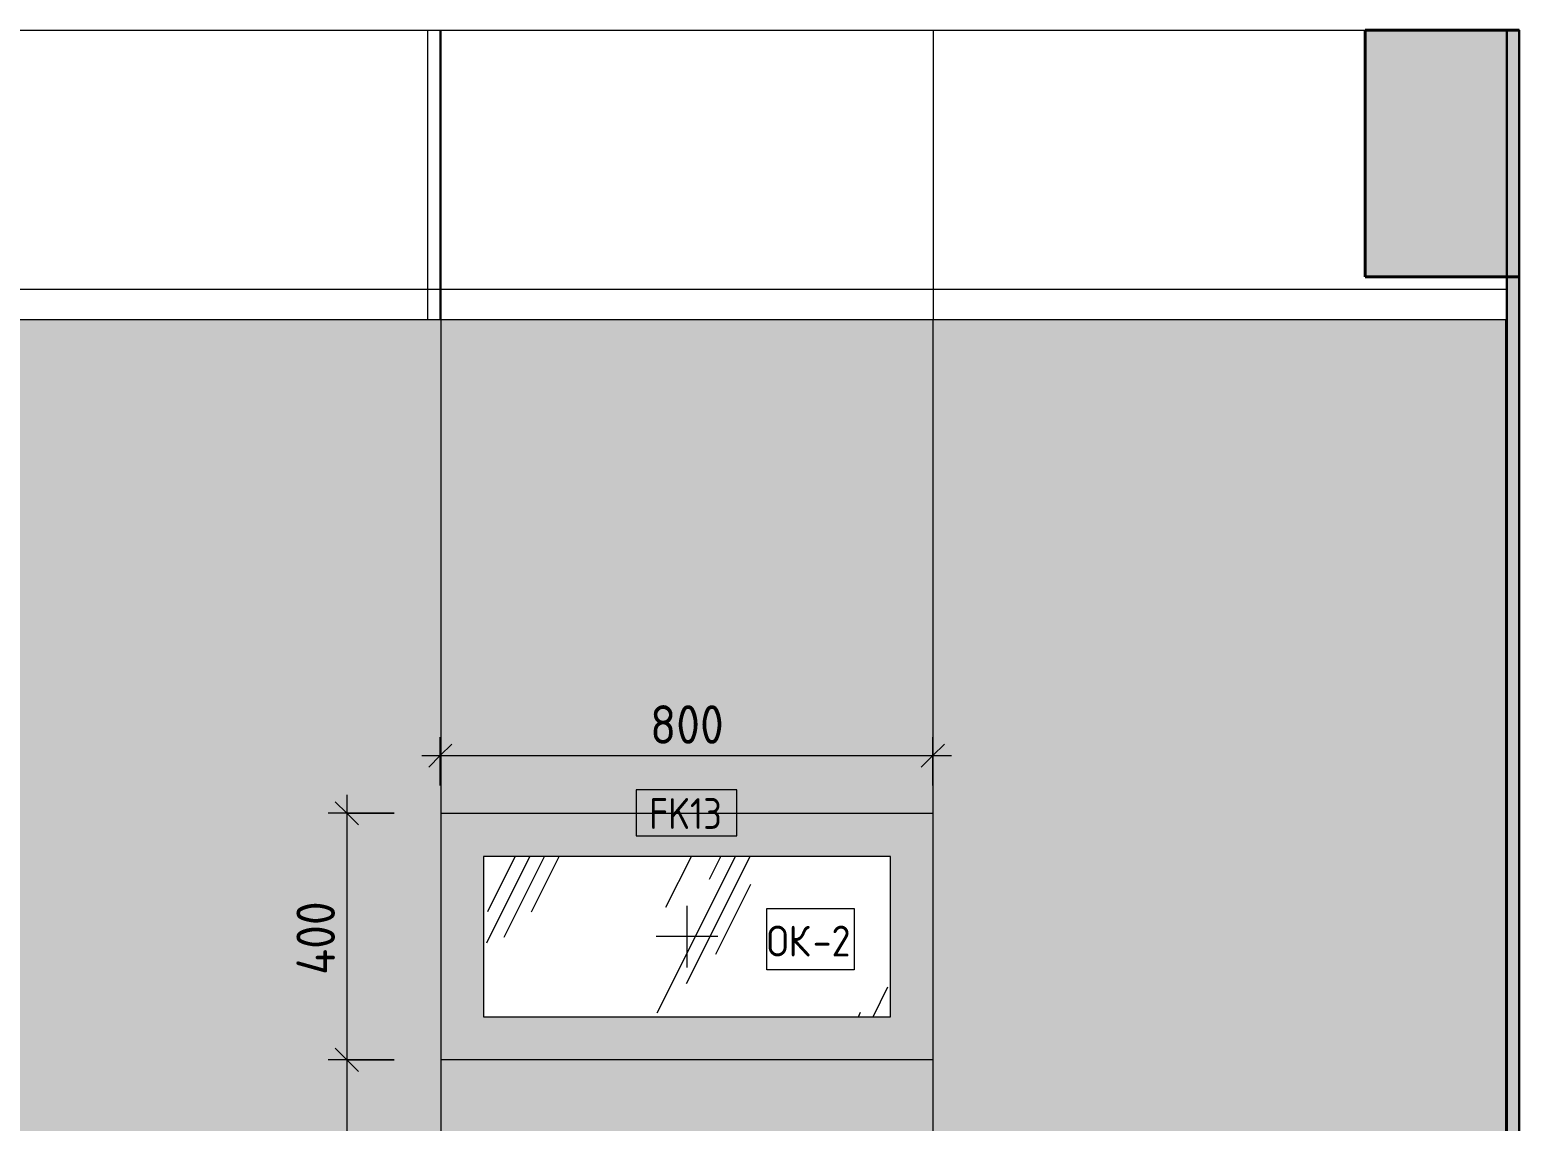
# Model space of a CAD drawing. Header units: millimetres. Extents: x 1401 to 56953, y -2645 to 12445.
# Drawn here: x 39797 to 42213, y 10501 to 12270 of the extents above; entities that cross this region are included whole.
import ezdxf

# ---------------------------------------------------------------- set-up
doc = ezdxf.new("R2010")
doc.units = ezdxf.units.MM
for name, color, linetype, lineweight in [('A-ANNO-DIMS', 7, 'Continuous', 9), ('A-ANNO-DIMS-25', 7, 'Continuous', 9), ('A-CLNG', 7, 'Continuous', 9), ('A-DETL', 7, 'Continuous', 9), ('A-FLOR', 7, 'Continuous', 9), ('A-GLAZ', 7, 'Continuous', 9), ('A-GLAZ-IDEN', 7, 'Continuous', 9), ('A-WALL-IDEN', 7, 'Continuous', 9), ('A-WALL-PATT', 7, 'Continuous', 9), ('I-WALL', 7, 'Continuous', 9)]:
    doc.layers.add(name, color=color, linetype=linetype, lineweight=lineweight)
for name, color, linetype, lineweight, true_color in [('A-FLOR-1', 7, 'Continuous', 9, 0x787878), ('A-FLOR-FNSH-2', 7, 'Continuous', 40, 0x3c3c3c), ('A-WALL-4', 7, 'Continuous', 30, 0x3c3c3c), ('A-WALL-5', 7, 'Continuous', 30, 0x7c7c7c), ('A-WALL-FNSH-3', 7, 'Continuous', 30, 0x3c3c3c), ('A-WALL-FNSH-5', 7, 'Continuous', 30, 0x7c7c7c), ('I-WALL-1', 7, 'Continuous', 9, 0x787878)]:
    doc.layers.add(name, color=color, linetype=linetype, lineweight=lineweight, true_color=true_color)
doc.styles.add('GOST Common_2', font='GOST_Common.ttf', dxfattribs={"width": 0.9, "height": 50})
doc.styles.add('ISOCPEUR_2', font='isocpeur.ttf', dxfattribs={"width": 0.9, "height": 62.5})
doc.styles.add('ISOCPEUR_3', font='isocpeur.ttf', dxfattribs={"width": 0.9, "height": 50})
doc.dimstyles.new('ISO-2_5_0_9К_БОЛЬШОЙ_1', dxfattribs={"dimscale": 304.8, "dimtxt": 62.248823, "dimasz": 0.123031, "dimexe": 0.098425, "dimexo": 0.246063, "dimgap": 0, "dimtad": 1, "dimdec": 0, "dimrnd": 10, "dimzin": 0, "dimdsep": 46, "dimtxsty": 'ISOCPEUR_2', "dimblk1": 'OBLIQUE', "dimblk2": 'OBLIQUE', "dimsah": 1, "dimcen": 0.09, "dimdle": 0.098425, "dimazin": 0, "dimtfac": 1, "dimtdec": 4, "dimtix": 1, "dimtmove": 0, "dimatfit": 3, "dimfxl": 1, "dimtvp": 1, "dimtolj": 1, "dimtzin": 0, "dimarcsym": 2})

# ---------------------------------------------------------------- blocks, each defined once
blk = doc.blocks.new('120_Окно_СКБ_1Ст - 120_Окно_СКБ_1Ст 400х800 EI30-24230873-Развертка 01-1')
at = {"layer": 'A-GLAZ'}
h = blk.add_hatch(color=256, dxfattribs=at)
h.paths.add_polyline_path([(11325.1, 10600), (11459, 10600), (11459, 11000), (10661, 10999.8), (10661, 10600), (10782.6, 10600)])
h.paths.add_polyline_path([(10730, 10670), (10730, 10930), (11390, 10930), (11390, 10670), (10782.6, 10670)])
h = blk.add_hatch(dxfattribs=at)
h.set_pattern_fill('FP_9', color=256, style=0, pattern_type=2)
h.set_pattern_definition([(63.435, (63.5, 31.75), (-255.583, 766.747), [317.5, -190.5, 317.5, -190.5, -403.903]), (63.435, (63.5, 31.75), (-255.583, 766.747), [-1016, 127, -276.903]), (63.435, (47.6, 47.6), (-255.583, 766.747), [254, -317.5, 190.5, -190.5, -467.403]), (63.435, (47.6, 47.6), (-255.583, 766.747), [-952.5, 222.25, -245.153]), (63.435, (47.6, 95.25), (-255.583, 766.747), [190.5, -381, 127, -190.5, -530.903]), (63.435, (47.6, 95.25), (-255.583, 766.747), [-889, 285.75, -245.153]), (63.435, (95.25, 47.6), (-255.583, 766.747), [190.5, -381, 158.75, -6404.65]), (63.435, (142.9, 95.25), (-255.583, 766.747), [95.25, -476.25, 63.5, -6499.9]), (63.435, (63.5, 174.6), (-255.583, 766.747), [63.5, -476.25, 63.5, -254, -562.653]), (63.435, (63.5, 174.6), (-255.583, 766.747), [-857.25, 158.75, -403.903]), (63.435, (349.25, 127), (-255.583, 766.747), [317.5, -476.25, 381, -251.503]), (63.435, (349.25, 79.4), (-255.583, 766.747), [444.5, -317.5, 476.25, -188.003]), (63.435, (381, 95.25), (-255.583, 766.747), [508, -254, 381, -276.903]), (63.435, (428.6, 142.9), (-255.583, 766.747), [317.5, -444.5, 254, -403.903]), (63.435, (381, 238.1), (-255.583, 766.747), [158.75, -635, 190.5, -435.653]), (63.435, (476.25, 190.5), (-255.583, 766.747), [127, -635, 127, -530.903])])
h.paths.add_polyline_path([(10782.6, 10670), (11390, 10670), (11390, 10930), (10730, 10930), (10730, 10670)])
for p, q in [((10661, 11000), (11459, 11000)), ((10730, 10930), (10730, 10670)), ((11390, 10930), (10730, 10930)), ((11390, 10670), (11390, 10930)), ((11060, 10850), (11060, 10750)), ((11110, 10800), (11010, 10800)), ((10730, 10670), (11390, 10670)), ((11459, 10600), (10661, 10600))]:
    blk.add_line(p, q, dxfattribs=at)
blk = doc.blocks.new('М_стена_0001 - Типоразмер_без рамки-25382661-Развертка 01-1')
at = {"layer": 'A-WALL-IDEN'}
for p, q in [((6839.5, 10138.1), (6676.2, 10138.1)), ((6676.2, 10138.1), (6676.2, 10063.1)), ((6839.5, 10063.1), (6839.5, 10138.1)), ((6676.2, 10063.1), (6839.5, 10063.1))]:
    blk.add_line(p, q, dxfattribs=at)
blk = doc.blocks.new('DIMBLOCK52-Развертка 01-1')
at = {"layer": 'A-ANNO-DIMS-25'}
for p, q in [((40462.4, 11045), (40462.4, 11123.5)), ((41261.4, 11045), (41261.4, 11123.5)), ((40432.4, 11093.5), (41291.4, 11093.5)), ((40462.4, 11093.5), (40462.4, 11045)), ((41261.4, 11093.5), (41261.4, 11045))]:
    blk.add_line(p, q, dxfattribs=at)
at = {"layer": 'A-ANNO-DIMS-25', "lineweight": 20}
for p, q in [((40462.4, 11093.5), (40443.7, 11074.7)), ((40462.4, 11093.5), (40481.2, 11112.2)), ((41261.4, 11093.5), (41242.7, 11074.7)), ((41261.4, 11093.5), (41280.2, 11112.2))]:
    blk.add_line(p, q, dxfattribs=at)
at = {"layer": 'A-ANNO-DIMS-25', "color": 0, "insert": (40802.7, 11175.1), "char_height": 62.5, "width": 142.215, "attachment_point": 1, "line_spacing_factor": 1.149209, "style": 'ISOCPEUR_2'}
blk.add_mtext('800', dxfattribs=at)
blk = doc.blocks.new('_Oblique')
at = {"color": 0, "linetype": 'ByBlock', "lineweight": -2}
blk.add_line((-0.5, -0.5), (0.5, 0.5), dxfattribs=at)
blk = doc.blocks.new('DIMBLOCK53-Развертка 01-1')
at = {"layer": 'A-ANNO-DIMS-25', "lineweight": 20}
for p, q in [((40310.7, 11000), (40292, 11018.7)), ((40310.7, 11000), (40329.5, 10981.2)), ((40310.7, 10600), (40292, 10618.8)), ((40310.7, 10600), (40329.5, 10581.2))]:
    blk.add_line(p, q, dxfattribs=at)
at = {"layer": 'A-ANNO-DIMS-25'}
for p, q in [((40310.7, 11030), (40310.7, 10600)), ((40387.4, 11000), (40280.7, 11000)), ((40310.7, 11000), (40387.4, 11000)), ((40387.4, 10600), (40280.7, 10600)), ((40310.7, 10600), (40387.4, 10600))]:
    blk.add_line(p, q, dxfattribs=at)
at = {"layer": 'A-ANNO-DIMS-25', "color": 0, "insert": (40229.1, 10737.8), "char_height": 62.5, "width": 149.397, "attachment_point": 1, "rotation": 90, "line_spacing_factor": 1.149209, "style": 'ISOCPEUR_2'}
blk.add_mtext('400', dxfattribs=at)
blk = doc.blocks.new('DIMBLOCK54-Развертка 01-1')
at = {"layer": 'A-ANNO-DIMS-25', "lineweight": 20}
for p, q in [((40310.7, 10600), (40292, 10618.8)), ((40310.7, 10600), (40329.5, 10581.2)), ((40310.7, 8400), (40292, 8418.7)), ((40310.7, 8400), (40329.5, 8381.2))]:
    blk.add_line(p, q, dxfattribs=at)
at = {"layer": 'A-ANNO-DIMS-25'}
for p, q in [((40387.4, 10600), (40280.7, 10600)), ((40310.7, 10600), (40310.7, 8370)), ((40310.7, 10600), (40387.4, 10600)), ((40262.2, 8400), (40340.7, 8400)), ((40310.7, 8400), (40262.2, 8400))]:
    blk.add_line(p, q, dxfattribs=at)
at = {"layer": 'A-ANNO-DIMS-25', "color": 0, "insert": (40229.1, 9421), "char_height": 62.5, "width": 189.619, "attachment_point": 1, "rotation": 90, "line_spacing_factor": 1.149209, "style": 'ISOCPEUR_2'}
blk.add_mtext('2200', dxfattribs=at)

msp = doc.modelspace()

# ---------------------------------------------------------------- hatches: boundary and pattern name
at = {"layer": 'A-FLOR-1'}
h = msp.add_hatch(dxfattribs=at)
h.set_pattern_fill('FP_16', color=256, style=0, pattern_type=2)
h.set_pattern_definition([(45, (29802.45, 0), (-14.25598, 14.25598), []), (45, (29816.705, 0), (-14.25598, 14.25598), [25.202, -5.04, 0.8382, -4.202])])
h.paths.add_polyline_path([(42192.3461, 11870), (42212.4494, 11870), (42212.4494, 12270), (41962.4494, 12270), (41962.4494, 11870), (42191.4494, 11870)])
h.paths.add_polyline_path([(37462.4494, 11870), (38062.4494, 11870), (38062.4494, 12270), (37462.4494, 12270)])
at = {"layer": 'A-WALL-PATT'}
for points in [[(40463.4495, 10200), (40463.4495, 12270), (40462.4495, 12270), (40462.4495, 10200), (40463.2676, 10200)], [(41261.4494, 8401.638), (41261.4494, 8440), (41792.4494, 8440), (41792.4494, 10460), (42191.4494, 10460), (42191.4494, 11800), (41261.4494, 11800), (41261.4494, 10200), (41254.4494, 10200), (41254.4631, 8403.5056)]]:
    msp.add_hatch(color=256, dxfattribs=at).paths.add_polyline_path(points)
h = msp.add_hatch(color=256, dxfattribs=at)
h.paths.add_polyline_path([(40461.4494, 8400), (40467.5728, 8400), (40470.4495, 8400.7726), (40470.4495, 10200), (40462.4495, 10200), (40462.4495, 11800), (36812.4494, 11800), (36812.4494, 8860), (36842.4494, 8860), (36842.4494, 9145), (38342.4494, 9145), (38342.4494, 8450), (40461.4494, 8450)])
h.paths.add_polyline_path([(36823.3179, 8450), (36823.3179, 8820), (36812.4494, 8820), (36812.4494, 8450)])
h = msp.add_hatch(color=256, dxfattribs=at)
h.paths.add_polyline_path([(40463.4495, 10200), (41261.4494, 10200), (41261.4494, 10600), (40463.4495, 10600), (40463.4495, 10200.4932)])
h.paths.add_polyline_path([(40585.0086, 11000), (41261.4494, 11000), (41261.4494, 11800), (40463.4495, 11800), (40463.4495, 11000)])
at = {"layer": 'I-WALL-1'}
h = msp.add_hatch(dxfattribs=at)
h.set_pattern_fill('FP_17', color=256, style=0, pattern_type=2)
h.set_pattern_definition([(0, (29802.4495, 0), (30.48, 7.62), [2.515, -20.345, 2.515, -20.345, -121.92]), (0, (29802.4495, 0), (30.48, 7.62), [-45.72, 2.515, -43.205, 2.515, -20.345, -53.34]), (0, (29802.4495, 0), (30.48, 7.62), [-114.3, 2.515, -12.725, 2.515, -35.585]), (120, (29813.8795, 3.81), (-21.8391136, 22.5864543), [2.515, -20.345, 2.515, -20.345, -121.92]), (120, (29813.8795, 3.81), (-21.8391136, 22.5864543), [-45.72, 2.515, -43.205, 2.515, -20.345, -53.34]), (120, (29813.8795, 3.81), (-21.8391136, 22.5864543), [-114.3, 2.515, -12.725, 2.515, -35.585]), (240, (29817.6895, 19.05), (-8.6408864, -30.2064543), [2.515, -20.345, 2.515, -20.345, -121.92]), (240, (29817.6895, 19.05), (-8.6408864, -30.2064543), [-45.72, 2.515, -43.205, 2.515, -20.345, -53.34]), (240, (29817.6895, 19.05), (-8.6408864, -30.2064543), [-114.3, 2.515, -12.725, 2.515, -35.585])])
h.paths.add_polyline_path([(42212.4494, 8400), (42212.4494, 11870), (42192.4494, 11870), (42192.4494, 8400)])

# ---------------------------------------------------------------- linework, layer by layer
at = {"layer": 'A-CLNG'}
msp.add_line((42191.4494, 11800), (40462.4495, 11800), dxfattribs=at)
at = {"layer": 'A-DETL'}
msp.add_line((33553.4495, 11850), (42193.4495, 11850), dxfattribs=at)
at = {"layer": 'A-FLOR'}
msp.add_line((33552.4495, 12270), (41962.4494, 12270), dxfattribs=at)
at = {"layer": 'A-FLOR-FNSH-2'}
for p, q in [((42212.5252, 12270), (41962.4494, 12270)), ((41962.4494, 12270), (41962.4494, 11870)), ((41962.4494, 11870), (42212.5252, 11870))]:
    msp.add_line(p, q, dxfattribs=at)
at = {"layer": 'A-GLAZ-IDEN', "flags": 128}
msp.add_lwpolyline([(40992.0342, 10845.497), (41133.5592, 10845.497), (41133.5592, 10746.247), (40992.0342, 10746.247)], close=True, dxfattribs=at)
at = {"layer": 'A-WALL-4'}
msp.add_line((42212.4494, 8394.2429), (42212.4494, 12270), dxfattribs=at)
at = {"layer": 'A-WALL-5'}
msp.add_line((42192.4494, 12270), (42192.4494, 8394.2429), dxfattribs=at)
at = {"layer": 'A-WALL-FNSH-3'}
msp.add_line((42192.4494, 11800), (42191.4494, 11800), dxfattribs=at)
at = {"layer": 'A-WALL-FNSH-5'}
msp.add_line((42191.4494, 11800), (42191.4494, 8400), dxfattribs=at)
at = {"layer": 'I-WALL'}
for p, q in [((40442.4495, 11800), (40442.4495, 12270)), ((40462.4495, 11800), (40462.4495, 12270)), ((40463.4495, 12270), (40463.4495, 10200)), ((41262.4494, 11800), (41262.4494, 12270)), ((42212.4494, 12270.3634), (42212.4494, 12270)), ((40462.4495, 11800), (33553.4495, 11800)), ((41261.4494, 11800), (41261.4494, 10200)), ((40463.4495, 11000), (41261.4494, 11000)), ((41261.4494, 10600), (40463.4495, 10600))]:
    msp.add_line(p, q, dxfattribs=at)

# ---------------------------------------------------------------- block references
at = {"layer": 'A-GLAZ'}
msp.add_blockref('120_Окно_СКБ_1Ст - 120_Окно_СКБ_1Ст 400х800 EI30-24230873-Развертка 01-1', (29802.4495, 0), dxfattribs=at)
at = {"layer": 'A-WALL-IDEN'}
msp.add_blockref('М_стена_0001 - Типоразмер_без рамки-25382661-Развертка 01-1', (34103.8941, 900), dxfattribs=at)

# ---------------------------------------------------------------- texts
at = {"layer": 'A-GLAZ-IDEN', "char_height": 50, "attachment_point": 1, "style": 'ISOCPEUR_3'}
for s, insert, width in [('ОК', (40992.0342, 10817.7756), 90.189844), ('-2', (41066.4482, 10817.7756), 79.367062)]:
    msp.add_mtext(s, dxfattribs=dict(at, insert=insert, width=width))
at = {"layer": 'A-WALL-IDEN', "insert": (40801.2521, 11024.5068), "char_height": 50, "width": 149.715141, "attachment_point": 1, "style": 'GOST Common_2'}
msp.add_mtext('FK13', dxfattribs=at)

# ---------------------------------------------------------------- dimensions: what is measured, and where the dimension line sits
at = {"layer": 'A-ANNO-DIMS'}
dim = msp.add_linear_dim(base=(41261.4494, 11093.4703), p1=(40462.4494, 11119.9868), p2=(41261.4494, 11119.9868), dimstyle='ISO-2_5_0_9К_БОЛЬШОЙ_1', override={"dimpost": '<>', "dimfxl": 799}, dxfattribs=at)
dim.commit()
dim.dimension.update_dxf_attribs({"geometry": 'DIMBLOCK52-Развертка 01-1', "text_midpoint": (40861.9494, 11124.7203)})
for base, p1, p2, override, picture, middle in [((40310.7144, 10600), (40462.4494, 11000), (40462.4494, 10600), {"dimpost": '<>', "dimfxl": 400}, 'DIMBLOCK53-Развертка 01-1', (40279.4644, 10800)), ((40310.7144, 8400), (40462.4494, 10600), (40337.2309, 8400), {"dimpost": '<>', "dimfxl": 2203.560685}, 'DIMBLOCK54-Развертка 01-1', (40279.4644, 9500))]:
    dim = msp.add_linear_dim(base=base, p1=p1, p2=p2, angle=90, dimstyle='ISO-2_5_0_9К_БОЛЬШОЙ_1', override=override, dxfattribs=at)
    dim.commit()
    dim.dimension.update_dxf_attribs({"geometry": picture, "text_midpoint": middle})

doc.saveas('drawing.dxf')
